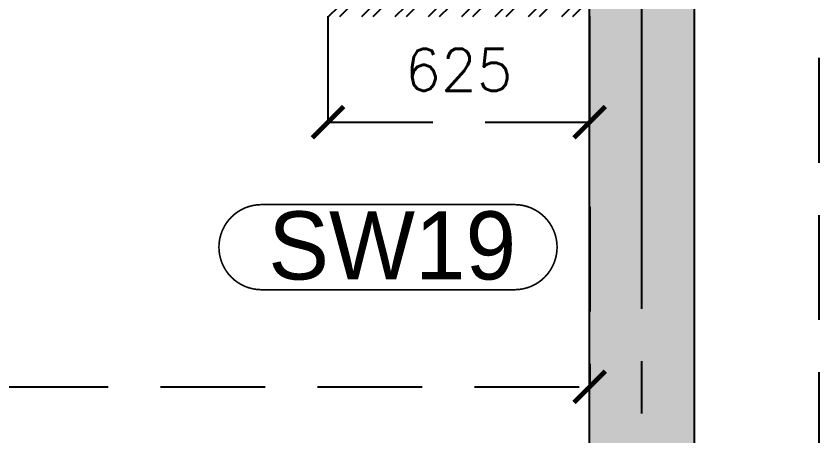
# Model space of a CAD drawing. Header units: millimetres. Extents: x 1124992 to 1258557, y -5767803 to -5695799.
# Drawn here: x 1192513 to 1194430, y -5711751 to -5710749 of the extents above; entities that cross this region are included whole.
import ezdxf

# ---------------------------------------------------------------- set-up
doc = ezdxf.new("R2010")
doc.units = ezdxf.units.MM
doc.header["$LTSCALE"] = 1000
doc.header["$MEASUREMENT"] = 0
for name, pattern in [('$1$AUDIT_D_120904163729-0', [0]), ('$36$HIDDEN', [0.375, 0.25, -0.125]), ('3BHK-A$0$AUDIT_D_120904163729-0', [0]), ('AUDIT_D_120904163729-0', [0]), ('T8(T9 IS SIMILAR) - DIMENSION & TEXTING$0$HIDDEN', [0.375, 0.25, -0.125]), ('T8_REFUGE COLUMNS$0$CENTER2', [1.125, 0.75, -0.125, 0.125, -0.125])]:
    doc.linetypes.add(name, pattern=pattern)
doc.layers.get('0').update_dxf_attribs({"linetype": 'AUDIT_D_120904163729-0'})
for name, color, linetype in [('$0$A-HATCH -160', 251, '$1$AUDIT_D_120904163729-0'), ('$21$A-DIMENSIONS', 2, '$36$HIDDEN'), ('3BHK-A$0$A-HATCH -160', 251, '3BHK-A$0$AUDIT_D_120904163729-0'), ('T8(T9 IS SIMILAR) - DIMENSION & TEXTING$0$A-DIMENSIONS', 2, 'T8(T9 IS SIMILAR) - DIMENSION & TEXTING$0$HIDDEN'), ('T8_REFUGE COLUMNS$0$A-CENTERLINE', 193, 'T8_REFUGE COLUMNS$0$CENTER2'), ('T8_REFUGE COLUMNS$0$A-RCC COLS', 3, 'Continuous'), ('T8_TYPICAL COLUMNS$0$A-RCC COLS', 3, 'Continuous')]:
    doc.layers.add(name, color=color, linetype=linetype)
doc.layers.add('T8(T9 IS SIMILAR)$0$D&W', color=8, linetype='Continuous', lineweight=25)
doc.layers.add('T8_REFUGE COLUMNS$0$A-COLUMN NO size reduce', color=81, linetype='Continuous', lineweight=25)
doc.layers.add('T8_REFUGE COLUMNS$1$COL-HATCH', color=7, linetype='Continuous', lineweight=25, true_color=0xa3a3a3)
doc.styles.add('T8(T9 IS SIMILAR) - DIMENSION & TEXTING$0$Romans 1', font='romans.shx', dxfattribs={"height": 100})
doc.styles.add('T8_REFUGE COLUMNS$0$STANDARD', font='GOTHIC.TTF')
doc.dimstyles.new('T8(T9 IS SIMILAR) - DIMENSION & TEXTING$0$ALPINE S', dxfattribs={"dimscale": 0, "dimtxt": 100, "dimasz": 75, "dimexe": 0, "dimexo": 0, "dimgap": 75, "dimtad": 1, "dimdec": 0, "dimzin": 0, "dimdsep": 46, "dimtxsty": 'T8(T9 IS SIMILAR) - DIMENSION & TEXTING$0$Romans 1', "dimblk": 'T8(T9 IS SIMILAR) - DIMENSION & TEXTING$0$_ArchTick', "dimcen": 0.09, "dimclrd": 256, "dimclre": 256, "dimclrt": 7, "dimadec": 0, "dimazin": 0, "dimtfac": 1, "dimtdec": 0, "dimtofl": 0, "dimtmove": 1, "dimatfit": 0, "dimldrblk": 'T8(T9 IS SIMILAR) - DIMENSION & TEXTING$0$_Open90', "dimfxl": 1, "dimtolj": 1, "dimtzin": 0, "dimarcsym": 0})

# ---------------------------------------------------------------- blocks, each defined once
blk = doc.blocks.new('T8(T9 IS SIMILAR) - DIMENSION & TEXTING$0$_ArchTick')
at = {"color": 0, "linetype": 'ByBlock', "const_width": 0.15}
blk.add_lwpolyline([(-0.5, -0.5), (0.5, 0.5)], dxfattribs=at)
blk = doc.blocks.new('*D335')
at = {"layer": 'T8(T9 IS SIMILAR) - DIMENSION & TEXTING$0$A-DIMENSIONS', "linetype": 'T8(T9 IS SIMILAR) - DIMENSION & TEXTING$0$HIDDEN', "lineweight": -2, "transparency": 16777216}
for p, q in [((1194274.4, -5710098.8), (1194430.1, -5710098.8)), ((1194274.4, -5714048.8), (1194430.1, -5714048.8))]:
    blk.add_line(p, q, dxfattribs=at)
at = {"layer": 'T8(T9 IS SIMILAR) - DIMENSION & TEXTING$0$A-DIMENSIONS', "lineweight": -2, "transparency": 16777216}
blk.add_line((1194430.1, -5710098.8), (1194430.1, -5714048.8), dxfattribs=at)
at = {"layer": 'T8(T9 IS SIMILAR) - DIMENSION & TEXTING$0$A-DIMENSIONS', "linetype": 'ByBlock', "lineweight": -2, "transparency": 16777216, "xscale": 75, "yscale": 75, "zscale": 75}
for p, rotation in [((1194430.1, -5710098.8), 90), ((1194430.1, -5714048.8), 270)]:
    blk.add_blockref('T8(T9 IS SIMILAR) - DIMENSION & TEXTING$0$_ArchTick', p, dxfattribs=dict(at, rotation=rotation))
at = {"layer": 'T8(T9 IS SIMILAR) - DIMENSION & TEXTING$0$A-DIMENSIONS', "color": 7, "linetype": 'ByBlock', "transparency": 16777216, "insert": (1194305.1, -5712073.8), "char_height": 100, "attachment_point": 5, "rotation": 90, "style": 'T8(T9 IS SIMILAR) - DIMENSION & TEXTING$0$Romans 1'}
blk.add_mtext('\\A1;3950', dxfattribs=at)
blk = doc.blocks.new('T8(T9 IS SIMILAR) - DIMENSION & TEXTING$0$_Open90')
at = {"color": 0, "linetype": 'ByBlock', "lineweight": -2}
for p, q in [((-0.5, 0.5), (0, 0)), ((0, 0), (-1, 0)), ((0, 0), (-0.5, -0.5))]:
    blk.add_line(p, q, dxfattribs=at)
blk = doc.blocks.new('*D346')
at = {"layer": 'T8(T9 IS SIMILAR) - DIMENSION & TEXTING$0$A-DIMENSIONS', "linetype": 'T8(T9 IS SIMILAR) - DIMENSION & TEXTING$0$HIDDEN', "lineweight": -2, "transparency": 16777216}
for p, q in [((1190232.8, -5711204.3), (1190232.8, -5711633.8)), ((1193882.7, -5711204.3), (1193882.7, -5711633.8))]:
    blk.add_line(p, q, dxfattribs=at)
at = {"layer": 'T8(T9 IS SIMILAR) - DIMENSION & TEXTING$0$A-DIMENSIONS', "lineweight": -2, "transparency": 16777216}
blk.add_line((1190232.8, -5711633.8), (1193882.7, -5711633.8), dxfattribs=at)
at = {"layer": 'T8(T9 IS SIMILAR) - DIMENSION & TEXTING$0$A-DIMENSIONS', "linetype": 'ByBlock', "lineweight": -2, "transparency": 16777216, "xscale": 75, "yscale": 75, "zscale": 75, "rotation": 180}
blk.add_blockref('T8(T9 IS SIMILAR) - DIMENSION & TEXTING$0$_ArchTick', (1190232.8, -5711633.8), dxfattribs=at)
at = {"layer": 'T8(T9 IS SIMILAR) - DIMENSION & TEXTING$0$A-DIMENSIONS', "linetype": 'ByBlock', "lineweight": -2, "transparency": 16777216, "xscale": 75, "yscale": 75, "zscale": 75}
blk.add_blockref('T8(T9 IS SIMILAR) - DIMENSION & TEXTING$0$_ArchTick', (1193882.7, -5711633.8), dxfattribs=at)
at = {"layer": 'T8(T9 IS SIMILAR) - DIMENSION & TEXTING$0$A-DIMENSIONS', "color": 7, "linetype": 'ByBlock', "transparency": 16777216, "insert": (1192057.7, -5711508.8), "char_height": 100, "attachment_point": 5, "style": 'T8(T9 IS SIMILAR) - DIMENSION & TEXTING$0$Romans 1'}
blk.add_mtext('\\A1;3650', dxfattribs=at)
blk = doc.blocks.new('*D347')
at = {"layer": 'T8(T9 IS SIMILAR) - DIMENSION & TEXTING$0$A-DIMENSIONS', "linetype": 'T8(T9 IS SIMILAR) - DIMENSION & TEXTING$0$HIDDEN', "lineweight": -2, "transparency": 16777216}
for p, q in [((1193257.9, -5710748.9), (1193257.9, -5711001.9)), ((1193882.6, -5710748.9), (1193882.6, -5711001.9))]:
    blk.add_line(p, q, dxfattribs=at)
at = {"layer": 'T8(T9 IS SIMILAR) - DIMENSION & TEXTING$0$A-DIMENSIONS', "lineweight": -2, "transparency": 16777216}
blk.add_line((1193257.9, -5711001.9), (1193882.6, -5711001.9), dxfattribs=at)
at = {"layer": 'T8(T9 IS SIMILAR) - DIMENSION & TEXTING$0$A-DIMENSIONS', "linetype": 'ByBlock', "lineweight": -2, "transparency": 16777216, "xscale": 75, "yscale": 75, "zscale": 75, "rotation": 180}
blk.add_blockref('T8(T9 IS SIMILAR) - DIMENSION & TEXTING$0$_ArchTick', (1193257.9, -5711001.9), dxfattribs=at)
at = {"layer": 'T8(T9 IS SIMILAR) - DIMENSION & TEXTING$0$A-DIMENSIONS', "linetype": 'ByBlock', "lineweight": -2, "transparency": 16777216, "xscale": 75, "yscale": 75, "zscale": 75}
blk.add_blockref('T8(T9 IS SIMILAR) - DIMENSION & TEXTING$0$_ArchTick', (1193882.6, -5711001.9), dxfattribs=at)
at = {"layer": 'T8(T9 IS SIMILAR) - DIMENSION & TEXTING$0$A-DIMENSIONS', "color": 7, "linetype": 'ByBlock', "transparency": 16777216, "insert": (1193570.2, -5710876.9), "char_height": 100, "attachment_point": 5, "style": 'T8(T9 IS SIMILAR) - DIMENSION & TEXTING$0$Romans 1'}
blk.add_mtext('\\A1;625', dxfattribs=at)
blk = doc.blocks.new('T8_REFUGE COLUMNS')
at = {"layer": 'T8_REFUGE COLUMNS$1$COL-HATCH', "linetype": 'ByBlock'}
h = blk.add_hatch(color=256, dxfattribs=at)
h.dxf.hatch_style = 1
h.paths.add_polyline_path([(1194132.1, -5714149.9), (1193882.1, -5714149.9), (1193882.1, -5709939.9), (1194132.1, -5709939.9)])
at = {"layer": 'T8_REFUGE COLUMNS$0$A-CENTERLINE'}
blk.add_line((1194007.1, -5714822.3), (1194007.1, -5698573.6), dxfattribs=at)
at = {"layer": 'T8_REFUGE COLUMNS$0$A-COLUMN NO size reduce', "linetype": 'ByBlock', "const_width": 3.9}
blk.add_lwpolyline([(1193099.2, -5711402, -1), (1193099.2, -5711198.8), (1193703.3, -5711198.8, -1), (1193703.3, -5711402)], format="xyb", close=True, dxfattribs=at)
at = {"layer": 'T8_REFUGE COLUMNS$0$A-RCC COLS', "linetype": 'ByBlock'}
blk.add_lwpolyline([(1194132.1, -5714149.9), (1193882.1, -5714149.9), (1193882.1, -5709939.9), (1194132.1, -5709939.9)], close=True, dxfattribs=at)
at = {"layer": 'T8_REFUGE COLUMNS$0$A-COLUMN NO size reduce', "linetype": 'ByBlock', "insert": (1193115.5, -5711215), "char_height": 162.5, "attachment_point": 1, "style": 'T8_REFUGE COLUMNS$0$STANDARD'}
blk.add_mtext_dynamic_manual_height_columns('SW19', width=444.685, gutter_width=500, heights=[0], dxfattribs=at)
blk = doc.blocks.new('T8_TYPICAL COLUMNS')
at = {"layer": 'T8_TYPICAL COLUMNS$0$A-RCC COLS', "linetype": 'ByBlock'}
blk.add_blockref('T8_REFUGE COLUMNS', (0, 0), dxfattribs=at)
blk = doc.blocks.new('3BHK-A')
at = {"layer": '3BHK-A$0$A-HATCH -160', "linetype": 'ByBlock'}
h = blk.add_hatch(dxfattribs=at)
h.set_pattern_fill('ANSI32', color=256, scale=150)
h.set_pattern_definition([(45, (-0.65, 1285.594), (-39.77475644, 39.77475644), []), (45, (25.864, 1285.594), (-39.77475644, 39.77475644), [])])
h.paths.add_polyline_path([(1193257.5, -5710589.8), (1193882.6, -5710590), (1193882.6, -5710749.9), (1193257.5, -5710749.8)])
blk = doc.blocks.new('T8(T9 IS SIMILAR)')
at = {"layer": 'T8(T9 IS SIMILAR)$0$D&W', "linetype": 'ByBlock'}
for name in ['T8_TYPICAL COLUMNS', '3BHK-A']:
    blk.add_blockref(name, (0, 0), dxfattribs=at)
blk = doc.blocks.new('T8(T9 IS SIMILAR) - DIMENSION & TEXTING')
at = {"layer": 'T8(T9 IS SIMILAR) - DIMENSION & TEXTING$0$A-DIMENSIONS', "linetype": 'ByBlock'}
for base, p1, p2, angle, picture, middle in [((1194430.1, -5714048.8), (1194274.4, -5710098.8), (1194274.4, -5714048.8), 270, '*D335', (1194305.1, -5712073.8)), ((1193882.6, -5711001.9, 0.5), (1193257.9, -5710748.9, 0.5), (1193882.6, -5710748.9, 0.5), 180, '*D347', (1193570.2, -5710876.9, 0.5)), ((1193882.7, -5711633.8, 0.5), (1190232.8, -5711204.3, 0.9), (1193882.7, -5711204.3, 0.9), 180, '*D346', (1192057.7, -5711508.8, 0.5))]:
    dim = blk.add_linear_dim(base=base, p1=p1, p2=p2, angle=angle, dimstyle='T8(T9 IS SIMILAR) - DIMENSION & TEXTING$0$ALPINE S', override={"dimscale": 1, "dimfxl": 5, "dimarcsym": 1}, dxfattribs=at)
    dim.commit()
    dim.dimension.update_dxf_attribs({"geometry": picture, "text_midpoint": middle})

msp = doc.modelspace()

# ---------------------------------------------------------------- block references
at = {"layer": '$21$A-DIMENSIONS', "linetype": 'ByBlock'}
msp.add_blockref('T8(T9 IS SIMILAR)', (0, 0), dxfattribs=at)

# ---------------------------------------------------------------- next in the draw order: block references
at = {"layer": '$0$A-HATCH -160', "linetype": 'ByBlock'}
msp.add_blockref('T8(T9 IS SIMILAR) - DIMENSION & TEXTING', (0, 0), dxfattribs=at)

doc.saveas('drawing.dxf')
